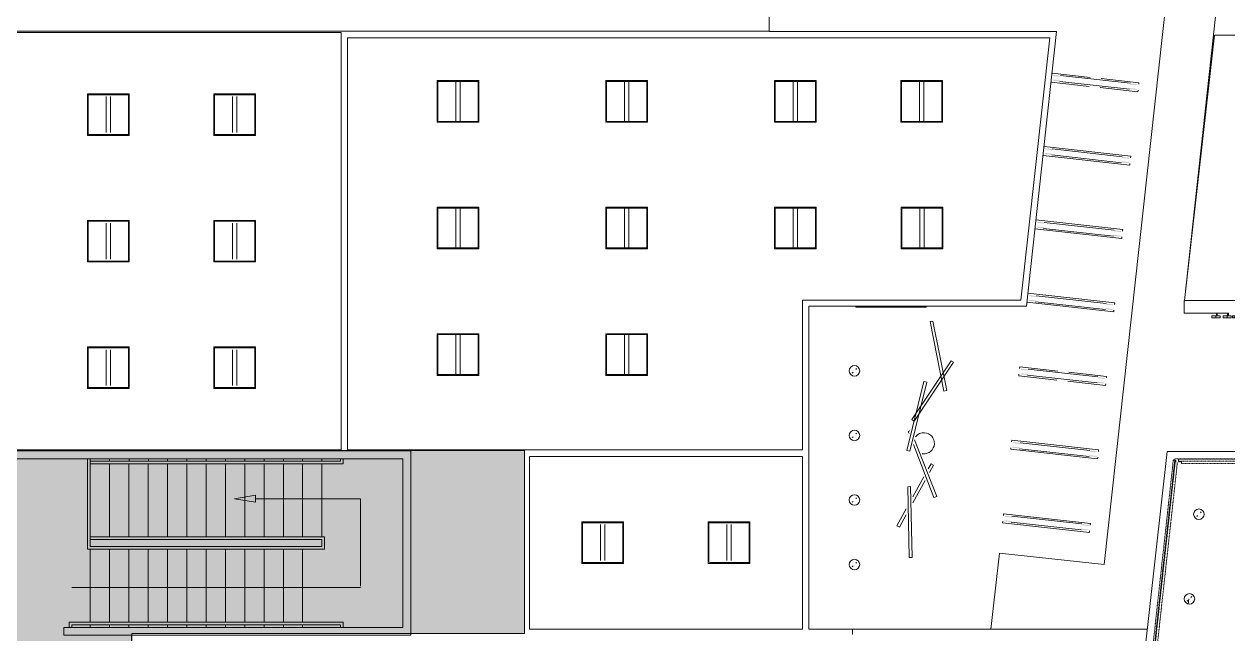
# Model space of a CAD drawing. Header units: inches. Extents: x 6512 to 15357, y -630 to 1499.
# Drawn here: x 13409 to 14095, y 286 to 633 of the extents above; entities that cross this region are included whole.
import ezdxf

# ---------------------------------------------------------------- set-up
doc = ezdxf.new("R2010")
doc.units = ezdxf.units.IN
doc.header["$MEASUREMENT"] = 0
doc.linetypes.add('Dash', pattern=[0.25, 0.125, -0.125])
doc.linetypes.add('Dash 1_8_', pattern=[0.25, 0.125, -0.125])
for name, color, linetype, lineweight in [('A-CLNG', 13, 'Continuous', 18), ('A-DETL', 90, 'Continuous', 9), ('A-DETL-GENF', 92, 'Continuous', 18), ('A-DETL-THIN', 151, 'Continuous', 9), ('A-GENM', 13, 'Continuous', 18), ('E-LITE-EQPM', 33, 'Continuous', 25), ('E-LITE-EQPM-HDLN', 30, 'Dash', 9), ('P-SANR-FIXT', 6, 'Continuous', 18), ('Q-CASE', 31, 'Continuous', 18)]:
    doc.layers.add(name, color=color, linetype=linetype, lineweight=lineweight)

# ---------------------------------------------------------------- blocks, each defined once
blk = doc.blocks.new('Wood Wall Slats - Wood Wall Slats_Custom_01-5343098-3RD FLOOR RCP - NEW')
at = {"layer": 'A-GENM', "lineweight": 9}
for p, q in [((42, -6.75), (1.96, -6.75)), ((1.96, -6.75), (1.96, -7.38)), ((42, -6.75), (42, -7.38)), ((1.96, -7.38), (42, -7.38))]:
    blk.add_line(p, q, dxfattribs=at)
blk = doc.blocks.new('WJE Wall Logo - WJE Wall Logo-5514114-3RD FLOOR RCP - NEW')
at = {"layer": 'Q-CASE', "lineweight": 9}
for p, q in [((14172.34, 467.03), (14172.34, 466.03)), ((14173.69, 467.03), (14172.34, 467.03)), ((14174.62, 467.03), (14173.69, 467.03)), ((14174.88, 467.03), (14174.88, 468.65)), ((14175.38, 468.65), (14174.88, 468.65)), ((14175.38, 468.65), (14175.38, 467.03)), ((14178.78, 467.03), (14178.78, 466.03)), ((14179.95, 467.03), (14178.78, 467.03)), ((14180.94, 467.03), (14179.95, 467.03)), ((14181.2, 467.03), (14181.2, 468.65)), ((14181.7, 468.65), (14181.2, 468.65)), ((14181.7, 468.65), (14181.7, 467.03)), ((14185.93, 467.03), (14185, 467.03)), ((14185.93, 467.03), (14185.93, 466.03)), ((14187.17, 467.03), (14185.93, 467.03)), ((14187.17, 467.03), (14187.17, 466.03)), ((14192.27, 467.03), (14191.24, 467.03)), ((14191.45, 467.03), (14191.45, 468.65)), ((14191.95, 468.65), (14191.45, 468.65)), ((14191.95, 468.65), (14191.95, 467.03)), ((14193.39, 467.03), (14192.27, 467.03)), ((14193.39, 467.03), (14193.39, 466.03)), ((14194.86, 467.03), (14194.86, 466.03)), ((14195.7, 467.03), (14194.86, 467.03)), ((14196.95, 467.03), (14196.95, 468.65)), ((14197.45, 468.65), (14196.95, 468.65)), ((14197.45, 468.65), (14197.45, 467.03)), ((14198.86, 467.03), (14198.01, 467.03)), ((14198.86, 467.03), (14198.86, 466.03)), ((14200.43, 467.03), (14200.43, 466.03)), ((14201.71, 467.03), (14200.43, 467.03)), ((14202.95, 467.03), (14202.95, 468.65)), ((14203.45, 468.65), (14202.95, 468.65)), ((14203.45, 468.65), (14203.45, 467.03)), ((14209.27, 467.03), (14203.94, 467.03)), ((14209.27, 467.03), (14209.27, 466.03)), ((14210.57, 467.03), (14209.27, 467.03)), ((14210.57, 467.03), (14210.57, 466.03)), ((14172.34, 466.03), (14173.69, 466.03)), ((14173.69, 466.03), (14174.62, 466.03)), ((14178.78, 466.03), (14179.95, 466.03)), ((14179.95, 466.03), (14180.94, 466.03)), ((14185, 466.03), (14185.93, 466.03)), ((14185.93, 466.03), (14187.17, 466.03)), ((14191.24, 466.03), (14192.27, 466.03)), ((14192.27, 466.03), (14193.39, 466.03)), ((14194.86, 466.03), (14195.7, 466.03)), ((14198.01, 466.03), (14198.86, 466.03)), ((14200.43, 466.03), (14201.71, 466.03)), ((14203.94, 466.03), (14209.27, 466.03)), ((14209.27, 466.03), (14210.57, 466.03))]:
    blk.add_line(p, q, dxfattribs=at)
at = {"layer": 'Q-CASE', "lineweight": 20}
for p, q in [((14174.62, 466.03), (14174.62, 467.03)), ((14174.62, 467.03), (14177.01, 467.03)), ((14177.01, 467.03), (14177.01, 466.03)), ((14180.94, 466.03), (14180.94, 467.03)), ((14180.94, 467.03), (14183.21, 467.03)), ((14183.21, 467.03), (14183.21, 466.03)), ((14183.99, 466.03), (14183.99, 467.03)), ((14183.99, 467.03), (14185, 467.03)), ((14185, 467.03), (14185, 466.03)), ((14190, 466.03), (14190, 467.03)), ((14190, 467.03), (14191.24, 467.03)), ((14191.24, 467.03), (14191.24, 466.03)), ((14195.7, 466.03), (14195.7, 467.03)), ((14195.7, 467.03), (14198.01, 467.03)), ((14198.01, 467.03), (14198.01, 466.03)), ((14201.71, 466.03), (14201.71, 467.03)), ((14201.71, 467.03), (14203.94, 467.03)), ((14203.94, 467.03), (14203.94, 466.03)), ((14177.01, 466.03), (14174.62, 466.03)), ((14183.21, 466.03), (14180.94, 466.03)), ((14185, 466.03), (14183.99, 466.03)), ((14191.24, 466.03), (14190, 466.03)), ((14198.01, 466.03), (14195.7, 466.03)), ((14203.94, 466.03), (14201.71, 466.03))]:
    blk.add_line(p, q, dxfattribs=at)
blk = doc.blocks.new('Lighting-Troffer-Cooper-Metalux-Encounter-22EN-24EN-LD2 - See Type Catalog-5549915-3RD FLOOR RCP - NEW')
at = {"layer": 'E-LITE-EQPM', "lineweight": 9}
for p, q in [((-11.875, 11.84375), (-11.875, 11.59375)), ((11.875, 11.84375), (-11.875, 11.84375)), ((-11.875, 11.59375), (-11.46875, 11.59375)), ((-11.875, 11.59375), (-11.46875, 11.59375)), ((-11.875, 11.59375), (-11.875, -11.59375)), ((-11.46875, 11.59375), (-11.46875, 11.34375)), ((-11.46875, -11.59375), (-11.46875, 11.59375)), ((11.46875, 11.34375), (-11.46875, 11.34375)), ((-1.25, 11.34375), (-1.25, -11.34375)), ((1.25, -11.34375), (1.25, 11.34375)), ((11.46875, 11.34375), (11.46875, 11.59375)), ((11.46875, 11.59375), (11.875, 11.59375)), ((11.46875, 11.59375), (11.875, 11.59375)), ((11.46875, -11.59375), (11.46875, 11.59375)), ((11.875, 11.59375), (11.875, 11.84375)), ((11.875, 11.59375), (11.875, -11.59375)), ((-11.46875, -11.59375), (-11.875, -11.59375)), ((-11.875, -11.59375), (-11.875, -11.84375)), ((-11.46875, -11.59375), (-11.875, -11.59375)), ((-11.875, -11.84375), (11.875, -11.84375)), ((-11.46875, -11.34375), (11.46875, -11.34375)), ((-11.46875, -11.34375), (-11.46875, -11.59375)), ((11.46875, -11.59375), (11.46875, -11.34375)), ((11.875, -11.59375), (11.46875, -11.59375)), ((11.875, -11.59375), (11.46875, -11.59375)), ((11.875, -11.84375), (11.875, -11.59375))]:
    blk.add_line(p, q, dxfattribs=at)
blk = doc.blocks.new('Lighting-Troffer-Cooper-Metalux-Encounter-22EN-24EN-LD2 - See Type Catalog-V9-3RD FLOOR RCP - NEW')
at = {"layer": 'E-LITE-EQPM', "lineweight": 9}
for p, q in [((-11.87, 11.84), (-11.87, 11.59)), ((11.88, 11.84), (-11.87, 11.84)), ((-11.87, 11.59), (-11.47, 11.59)), ((-11.87, 11.59), (-11.47, 11.59)), ((-11.87, 11.59), (-11.87, -10.92)), ((-11.47, 11.59), (-11.47, 11.34)), ((-11.47, -11.11), (-11.47, 11.59)), ((11.47, 11.34), (-11.47, 11.34)), ((-1.25, 11.34), (-1.25, -11.34)), ((1.25, -11.34), (1.25, 11.34)), ((11.47, 11.34), (11.47, 11.59)), ((11.47, 11.59), (11.88, 11.59)), ((11.47, 11.59), (11.88, 11.59)), ((11.47, -11.59), (11.47, 11.59)), ((11.88, 11.59), (11.88, 11.84)), ((11.88, 11.59), (11.88, -11.59)), ((-11.24, -11.34), (11.47, -11.34)), ((-11.04, -11.84), (11.88, -11.84)), ((11.47, -11.59), (11.47, -11.34)), ((11.88, -11.59), (11.47, -11.59)), ((11.88, -11.59), (11.47, -11.59)), ((11.88, -11.84), (11.88, -11.59))]:
    blk.add_line(p, q, dxfattribs=at)
blk = doc.blocks.new('L-Recessed Circular - Downlight - 6_-5309975-3RD FLOOR RCP - NEW')
at = {"layer": 'E-LITE-EQPM', "lineweight": 9}
for p, q in [((0.8, 0.8), (1.28, 1.28)), ((-0.8, -0.8), (-1.28, -1.28))]:
    blk.add_line(p, q, dxfattribs=at)
blk = doc.blocks.new('Lighting-Troffer-Cooper-Metalux-Encounter-22EN-24EN-LD2 - See Type Catalog-V7-3RD FLOOR RCP - NEW')
at = {"layer": 'E-LITE-EQPM', "lineweight": 9}
for p, q in [((-11.875, 11.84375), (-11.875, 11.59375)), ((11.875, 11.84375), (-11.875, 11.84375)), ((-11.875, 11.59375), (-11.46875, 11.59375)), ((-11.875, 11.59375), (-11.46875, 11.59375)), ((-11.875, 11.59375), (-11.875, -11.59375)), ((-11.46875, 11.59375), (-11.46875, 11.34375)), ((-11.46875, -11.59375), (-11.46875, 11.59375)), ((11.46875, 11.34375), (-11.46875, 11.34375)), ((-1.25, 10.21875), (-1.25, -10.21875)), ((1.25, -10.21875), (1.25, 10.21875)), ((11.46875, 11.34375), (11.46875, 11.59375)), ((11.46875, 11.59375), (11.875, 11.59375)), ((11.46875, 11.59375), (11.875, 11.59375)), ((11.46875, -11.59375), (11.46875, 11.59375)), ((11.875, 11.59375), (11.875, 11.84375)), ((11.875, 11.59375), (11.875, -11.59375)), ((-11.46875, -11.59375), (-11.875, -11.59375)), ((-11.875, -11.59375), (-11.875, -11.84375)), ((-11.46875, -11.59375), (-11.875, -11.59375)), ((-11.875, -11.84375), (11.875, -11.84375)), ((-11.46875, -11.34375), (11.46875, -11.34375)), ((-11.46875, -11.34375), (-11.46875, -11.59375)), ((11.46875, -11.59375), (11.46875, -11.34375)), ((11.875, -11.59375), (11.46875, -11.59375)), ((11.875, -11.59375), (11.46875, -11.59375)), ((11.875, -11.84375), (11.875, -11.59375))]:
    blk.add_line(p, q, dxfattribs=at)
blk = doc.blocks.new('Lighting-Troffer-Cooper-Metalux-Encounter-22EN-24EN-LD2 - See Type Catalog-V19-3RD FLOOR RCP - NEW')
at = {"layer": 'E-LITE-EQPM', "lineweight": 9}
for p, q in [((-11.87, 10.9), (-11.87, -11.59)), ((-11.47, -11.59), (-11.47, 11.03)), ((11.47, 11.34), (-11.11, 11.34)), ((11.88, 11.84), (-10.91, 11.84)), ((-1.25, 10.22), (-1.25, -10.22)), ((1.25, -10.22), (1.25, 10.22)), ((11.47, 11.34), (11.47, 11.59)), ((11.47, 11.59), (11.88, 11.59)), ((11.47, 11.59), (11.88, 11.59)), ((11.47, -11.59), (11.47, 11.59)), ((11.88, 11.59), (11.88, 11.84)), ((11.88, 11.59), (11.88, -11.59)), ((-11.47, -11.59), (-11.87, -11.59)), ((-11.87, -11.59), (-11.87, -11.84)), ((-11.47, -11.59), (-11.87, -11.59)), ((-11.87, -11.84), (11.88, -11.84)), ((-11.47, -11.34), (11.47, -11.34)), ((-11.47, -11.34), (-11.47, -11.59)), ((11.47, -11.59), (11.47, -11.34)), ((11.88, -11.59), (11.47, -11.59)), ((11.88, -11.59), (11.47, -11.59)), ((11.88, -11.84), (11.88, -11.59))]:
    blk.add_line(p, q, dxfattribs=at)
blk = doc.blocks.new('Lighting-Pendant-Vibia-HALO_2342-Lineal_x6_134inch_lenth - 2342-03-6029655-3RD FLOOR RCP - NEW')
at = {"layer": 'E-LITE-EQPM', "lineweight": 9}
for p, q in [((-12.94, 7.8), (-47.89, -12.37)), ((4.73, 9.32), (-35.01, 2.31)), ((-34.73, 0.68), (5.01, 7.69)), ((-12.11, 6.37), (-12.94, 7.8)), ((-6.13, 9.28), (-6.5, 8.48)), ((-4.99, 8.75), (-6.13, 9.28)), ((5.01, 7.69), (4.73, 9.32)), ((25.29, 7.55), (25.14, 5.91)), ((65.49, 4.04), (25.29, 7.55)), ((47.94, 12.23), (37.96, 7.58)), ((41.25, 7.29), (48.64, 10.73)), ((48.64, 10.73), (47.94, 12.23)), ((-69.28, 1.02), (-69.7, -0.58)), ((-30.3, -9.42), (-69.28, 1.02)), ((-47.06, -13.8), (-12.11, 6.37)), ((-35.01, 2.31), (-34.73, 0.68)), ((-1.66, 5.37), (29.75, -9.28)), ((30.45, -7.78), (1.18, 5.87)), ((30.88, 4.28), (19.07, -1.23)), ((21.03, -2.14), (34.18, 3.99)), ((25.14, 5.91), (65.34, 2.39)), ((65.34, 2.39), (65.49, 4.04)), ((-69.7, -0.58), (-30.72, -11.02)), ((14.45, -3.39), (11.36, -4.83)), ((11.36, -4.83), (12.06, -6.32)), ((12.06, -6.32), (16.41, -4.3)), ((-47.89, -12.37), (-47.06, -13.8)), ((-30.72, -11.02), (-30.3, -9.42)), ((29.75, -9.28), (30.45, -7.78))]:
    blk.add_line(p, q, dxfattribs=at)
for start, end in [(124.35822, 180), (360, 5.70106), (180, 360)]:
    blk.add_arc((0, 0), 6, start, end, dxfattribs=at)
blk = doc.blocks.new('LSR4_RG - LTG1-4000K-6032005-3RD FLOOR RCP - NEW')
at = {"layer": 'A-DETL-GENF', "lineweight": 9}
h = blk.add_hatch(color=256, dxfattribs=at)
h.paths.add_polyline_path([(24, 1.72), (24, 0.97), (20, 0.97), (20, 1.59), (23.88, 1.59)], flags=0)
h.paths.add_polyline_path([(24, -0.97), (24, -1.72), (23.88, -1.59), (20, -1.59), (20, -0.97), (23.94, -0.97)], flags=0)
h.paths.add_polyline_path([(-20, 1.59), (-20, 0.97), (-24, 0.97), (-24, 1.72), (-23.87, 1.59), (-20.01, 1.59)], flags=0)
h.paths.add_polyline_path([(-20, -0.97), (-20, -1.59), (-23.87, -1.59), (-24, -1.72), (-24, -0.97), (-20.3, -0.97)], flags=0)
at = {"layer": 'A-DETL-GENF', "lineweight": 13}
for p, q in [((-24.86, 2.58), (-3.06, 2.58)), ((-24.86, 1.67), (-24.86, 2.58)), ((3.29, 2.58), (24.86, 2.58)), ((24.86, 2.58), (24.86, 1.67)), ((-24.86, -2.58), (-24.86, -1.67)), ((-2.98, -2.58), (-24.86, -2.58)), ((24.86, -2.58), (3.21, -2.58)), ((24.86, -1.67), (24.86, -2.58))]:
    blk.add_line(p, q, dxfattribs=at)
blk = doc.blocks.new('LSR4_RG - LTG1-4000K-V23-3RD FLOOR RCP - NEW')
at = {"layer": 'A-DETL-GENF', "lineweight": 9}
h = blk.add_hatch(color=256, dxfattribs=at)
h.paths.add_polyline_path([(24, 1.72), (24, 0.97), (20, 0.97), (20, 1.59), (23.88, 1.59)], flags=0)
h.paths.add_polyline_path([(24, -0.97), (24, -1.72), (23.88, -1.59), (20, -1.59), (20, -0.97), (23.94, -0.97)], flags=0)
h.paths.add_polyline_path([(-20, 1.59), (-20, 0.97), (-24, 0.97), (-24, 1.72), (-23.87, 1.59), (-20.01, 1.59)], flags=0)
h.paths.add_polyline_path([(-20, -0.97), (-20, -1.59), (-23.87, -1.59), (-24, -1.72), (-24, -0.97), (-20.3, -0.97)], flags=0)
at = {"layer": 'A-DETL-GENF', "lineweight": 13}
for p, q in [((-24.86, 2.58), (24.86, 2.58)), ((-24.86, 1.67), (-24.86, 2.58)), ((24.86, 2.58), (24.86, 1.67)), ((-24.86, -2.58), (-24.86, -1.67)), ((24.86, -2.58), (-24.86, -2.58)), ((24.86, -1.67), (24.86, -2.58))]:
    blk.add_line(p, q, dxfattribs=at)
blk = doc.blocks.new('Lighting-Focal_Point-Covert-VN - Not A Type - Load Type Catalog-6116038-3RD FLOOR RCP - NEW')
at = {"layer": 'E-LITE-EQPM', "lineweight": 9}
for p, q in [((-22.89, 1.19), (-22.89, -0.07)), ((-24.56, -0.06), (-24.49, -0.06)), ((-24.56, -1.17), (-24.56, -0.06)), ((411.84, -0.06), (411.78, -0.06)), ((411.84, -1.17), (411.84, -0.06))]:
    blk.add_line(p, q, dxfattribs=at)
at = {"layer": 'E-LITE-EQPM-HDLN'}
for p, q in [((-24.49, 0.21), (-22.89, 0.21)), ((-24.49, -0.06), (-24.49, 0.21)), ((410.67, 1.19), (-22.89, 1.19)), ((411.78, 0.21), (410.67, 0.21)), ((411.78, 0.21), (411.78, -0.06)), ((-24.49, -0.06), (-24.49, -1.27)), ((411.78, -0.07), (-24.49, -0.07)), ((-24.49, -1.26), (411.78, -1.26)), ((411.78, -0.06), (411.78, -1.27))]:
    blk.add_line(p, q, dxfattribs=at)
blk = doc.blocks.new('Lighting-Focal_Point-Covert-VN - Not A Type - Load Type Catalog-6116368-3RD FLOOR RCP - NEW')
at = {"layer": 'E-LITE-EQPM', "lineweight": 9}
for p, q in [((-22.89, 1.19), (-22.89, -0.07)), ((-24.56, -0.06), (-24.49, -0.06)), ((-24.56, -1.17), (-24.56, -0.06)), ((165.3, -0.06), (165.24, -0.06)), ((165.3, -1.17), (165.3, -0.06))]:
    blk.add_line(p, q, dxfattribs=at)
at = {"layer": 'E-LITE-EQPM-HDLN'}
for p, q in [((-24.49, 0.21), (-22.89, 0.21)), ((-24.49, -0.06), (-24.49, 0.21)), ((164.13, 1.19), (-22.89, 1.19)), ((165.24, 0.21), (164.13, 0.21)), ((165.24, 0.21), (165.24, -0.06)), ((-24.49, -0.06), (-24.49, -1.27)), ((165.24, -0.07), (-24.49, -0.07)), ((-24.49, -1.26), (165.24, -1.26)), ((165.24, -0.06), (165.24, -1.27))]:
    blk.add_line(p, q, dxfattribs=at)
blk = doc.blocks.new('2941 Fairview Park_Clean for Revit_dwg-4584220-3RD FLOOR RCP - NEW')
at = {"layer": 'P-SANR-FIXT', "lineweight": 9}
blk.add_hatch(color=256, dxfattribs=at).paths.add_polyline_path([(13540.96, 361.05), (13528.96, 363.05), (13540.96, 365.05)], flags=0)
blk.add_hatch(color=256, dxfattribs=at).paths.add_polyline_path([(13540.96, 361.05), (13528.96, 363.05), (13540.96, 365.05)], flags=0)
for p, q in [((13528.96, 363.05), (13540.96, 365.05)), ((13528.96, 363.05), (13540.96, 365.05)), ((13540.96, 365.05), (13540.96, 361.05)), ((13540.96, 365.05), (13540.96, 361.05)), ((13540.96, 361.05), (13528.96, 363.05)), ((13540.96, 361.05), (13528.96, 363.05))]:
    blk.add_line(p, q, dxfattribs=at)
at = {"layer": 'P-SANR-FIXT', "lineweight": 9, "flags": 128}
for points in [[(13046.73, -49.7), (13659.23, -49.7), (13659.23, -9.45), (13772.23, -9.45), (13772.23, -49.7), (13988.23, -49.7), (13988.23, 225.3), (13772.23, 225.3), (13772.23, 184.55), (13659.23, 184.55), (13659.23, 225.3), (13470.22, 225.3), (13470.22, 285.3), (13629.23, 285.3), (13629.23, 390.3), (13367.23, 390.3)], [(13367.23, 390.3), (13629.23, 390.3), (13629.23, 285.3), (13436.23, 285.3), (13431.73, 285.3), (13431.73, 289.8), (13624.73, 289.8), (13624.73, 385.8), (13371.73, 385.8)], [(13371.73, 385.8), (13624.73, 385.8), (13624.73, 289.8), (13431.73, 289.8), (13431.73, 285.3), (13436.23, 285.3), (13629.23, 285.3), (13629.23, 390.3), (13367.23, 390.3)], [(13367.23, 390.3), (13629.23, 390.3), (13629.23, 285.3), (13470.22, 285.3), (13470.22, 225.3), (13659.23, 225.3), (13659.23, 184.55), (13772.23, 184.55), (13772.23, 225.3), (13988.23, 225.3), (13988.23, -49.7), (13772.23, -49.7), (13772.23, -9.45), (13659.23, -9.45), (13659.23, -49.7), (13046.73, -49.7)]]:
    blk.add_lwpolyline(points, dxfattribs=at)
for points in [[(13445.23, 334.3), (13580.23, 334.3), (13580.23, 341.3), (13446.73, 341.3), (13580.23, 341.3), (13580.23, 334.3), (13445.23, 334.3), (13445.23, 385.8)], [(13446.73, 335.8), (13578.73, 335.8), (13578.73, 339.8), (13446.73, 339.8), (13578.73, 339.8), (13578.73, 335.8), (13446.73, 335.8), (13446.73, 385.8)], [(13589.23, 384.3), (13446.73, 384.3), (13589.23, 384.3), (13589.23, 385.8)], [(13590.73, 382.8), (13446.73, 382.8), (13590.73, 382.8), (13590.73, 385.8)], [(13457.73, 384.3), (13457.73, 385.8)], [(13468.89, 384.3), (13468.89, 385.8)], [(13479.89, 384.3), (13479.89, 385.8)], [(13490.73, 384.3), (13490.73, 385.8)], [(13501.73, 384.3), (13501.73, 385.8)], [(13512.73, 384.3), (13512.73, 385.8)], [(13523.73, 384.3), (13523.73, 385.8)], [(13534.73, 384.3), (13534.73, 385.8)], [(13545.73, 384.3), (13545.73, 385.8)], [(13556.73, 384.3), (13556.73, 385.8)], [(13567.73, 384.3), (13567.73, 385.8)], [(13578.73, 384.3), (13578.73, 385.8)], [(13457.73, 341.3), (13457.73, 382.8)], [(13468.73, 341.3), (13468.73, 382.8)], [(13479.73, 341.3), (13479.73, 382.8)], [(13490.73, 341.3), (13490.73, 382.8)], [(13501.73, 341.3), (13501.73, 382.8)], [(13512.73, 341.3), (13512.73, 382.8)], [(13523.73, 341.3), (13523.73, 382.8)], [(13534.73, 341.3), (13534.73, 382.8)], [(13545.73, 341.3), (13545.73, 382.8)], [(13556.73, 341.3), (13556.73, 382.8)], [(13567.73, 341.3), (13567.73, 382.8)], [(13578.73, 341.3), (13578.73, 382.8)], [(13600.73, 313.25), (13600.73, 363.05), (13540.96, 363.05), (13600.73, 363.05)], [(13446.73, 292.8), (13446.73, 334.3)], [(13457.73, 292.8), (13457.73, 334.3)], [(13468.73, 292.8), (13468.73, 334.3)], [(13479.73, 292.8), (13479.73, 334.3)], [(13490.73, 292.8), (13490.73, 334.3)], [(13501.73, 292.8), (13501.73, 334.3)], [(13512.73, 292.8), (13512.73, 334.3)], [(13523.73, 292.8), (13523.73, 334.3)], [(13534.73, 292.8), (13534.73, 334.3)], [(13545.73, 292.8), (13545.73, 334.3)], [(13556.73, 292.8), (13556.73, 334.3)], [(13567.73, 292.8), (13567.73, 334.3)], [(13436.29, 312.45), (13600.73, 312.45)], [(13590.73, 289.8), (13590.73, 292.8), (13434.73, 292.8), (13590.73, 292.8), (13434.73, 292.8), (13590.73, 292.8)], [(13434.73, 291.3), (13434.73, 292.8), (13434.73, 289.8), (13434.73, 292.8)], [(13436.23, 291.3), (13436.23, 289.8), (13436.23, 291.3), (13589.23, 291.3), (13589.23, 289.8), (13589.23, 291.3)], [(13446.73, 289.8), (13446.73, 291.3)], [(13457.73, 289.8), (13457.73, 291.3)], [(13468.73, 289.8), (13468.73, 291.3)], [(13479.73, 289.8), (13479.73, 291.3)], [(13490.73, 289.8), (13490.73, 291.3)], [(13501.73, 289.8), (13501.73, 291.3)], [(13512.73, 289.8), (13512.73, 291.3)], [(13523.73, 289.8), (13523.73, 291.3)], [(13534.73, 289.8), (13534.73, 291.3)], [(13545.73, 289.8), (13545.73, 291.3)], [(13556.73, 289.8), (13556.73, 291.3)], [(13567.73, 289.8), (13567.73, 291.3)]]:
    blk.add_lwpolyline(points, close=True, dxfattribs=at)
at = {"layer": 'P-SANR-FIXT', "lineweight": 9}
for radius, start, end in [(1409, 90.02649, 208.7222), (1409, 90.02649, 208.7222), (1401.94, 89.9795, 208.7236), (1401.94, 89.9795, 208.7236)]:
    blk.add_arc((13880.73, 90.3), radius, start, end, dxfattribs=at)

msp = doc.modelspace()

# ---------------------------------------------------------------- hatches: boundary and pattern name
at = {"layer": 'A-DETL-GENF'}
msp.add_hatch(color=10, dxfattribs=at).paths.add_polyline_path([(13047.55, -49.83), (13659.55, -49.83), (13659.55, -8.85), (13772.55, -8.85), (13772.55, -49.83), (13988.55, -49.83), (13988.55, 225.17), (13772.55, 225.17), (13772.55, 184.42), (13658.55, 184.42), (13658.55, 227.17), (13470.55, 227.17), (13470.55, 286.42), (13694.04, 286.42), (13694.04, 390.42), (13367.55, 390.42), (13367.55, 291.17), (13047.55, 291.17), (13047.55, 102.3)], flags=0)

# ---------------------------------------------------------------- linework, layer by layer
at = {"layer": 'A-CLNG', "lineweight": 13}
for p, q in [((14102.73, 1040.82), (14024.06, 325.58)), ((14069.81, 475.9), (14131.4, 1040.82)), ((13833.44, 628.84), (13833.44, 680.8)), ((13395.85, 628.98), (13833.44, 628.98)), ((13396.35, 628.34), (13589.68, 628.34)), ((13589.68, 628.34), (13589.68, 390.8)), ((13593.18, 390.8), (13593.18, 625.34)), ((13593.18, 625.34), (13993.15, 625.34)), ((13997.06, 628.84), (13833.44, 628.84)), ((13993.15, 625.34), (13976.73, 476.05)), ((13979.87, 472.55), (13997.06, 628.84)), ((14069.81, 475.9), (14086.93, 626.82)), ((14086.93, 626.82), (14132.73, 626.82)), ((14038.95, 599.39), (13999.19, 603.76)), ((13668.04, 600.9), (13644.29, 600.9)), ((13644.29, 600.9), (13644.29, 577.21)), ((13668.04, 577.21), (13668.04, 600.9)), ((13764.04, 600.9), (13740.29, 600.9)), ((13740.29, 600.9), (13740.29, 577.21)), ((13764.04, 577.21), (13764.04, 600.9)), ((13860.06, 600.92), (13836.31, 600.92)), ((13836.31, 600.92), (13836.31, 577.23)), ((13860.06, 577.23), (13860.06, 600.92)), ((13932.06, 600.92), (13908.31, 600.92)), ((13908.31, 600.92), (13908.31, 577.23)), ((13932.06, 577.23), (13932.06, 600.92)), ((13998.81, 600.35), (14038.57, 595.97)), ((13468.89, 593.41), (13445.14, 593.41)), ((13445.14, 593.41), (13445.14, 569.73)), ((13468.89, 569.73), (13468.89, 593.41)), ((13540.89, 593.41), (13517.14, 593.41)), ((13517.14, 593.41), (13517.14, 569.73)), ((13540.89, 569.73), (13540.89, 593.41)), ((13644.29, 577.21), (13668.04, 577.21)), ((13740.29, 577.21), (13764.04, 577.21)), ((13836.31, 577.23), (13860.06, 577.23)), ((13908.31, 577.23), (13932.06, 577.23)), ((13445.14, 569.73), (13468.89, 569.73)), ((13517.14, 569.73), (13540.89, 569.73)), ((13994.22, 558.6), (14033.98, 554.22)), ((14034.36, 557.64), (13994.59, 562.01)), ((13668.04, 528.9), (13644.29, 528.9)), ((13644.29, 528.9), (13644.29, 505.21)), ((13668.04, 505.21), (13668.04, 528.9)), ((13764.04, 528.9), (13740.29, 528.9)), ((13740.29, 528.9), (13740.29, 505.21)), ((13764.04, 505.21), (13764.04, 528.9)), ((13860.19, 528.92), (13836.44, 528.92)), ((13836.44, 528.92), (13836.44, 505.23)), ((13860.19, 505.23), (13860.19, 528.92)), ((13932.19, 528.92), (13908.44, 528.92)), ((13908.44, 528.92), (13908.44, 505.23)), ((13932.19, 505.23), (13932.19, 528.92)), ((13468.89, 521.41), (13445.14, 521.41)), ((13445.14, 521.41), (13445.14, 497.73)), ((13468.89, 497.73), (13468.89, 521.41)), ((13540.89, 521.41), (13517.14, 521.41)), ((13517.14, 521.41), (13517.14, 497.73)), ((13540.89, 497.73), (13540.89, 521.41)), ((13989.63, 516.85), (14029.39, 512.47)), ((14029.76, 515.89), (13990, 520.26)), ((13644.29, 505.21), (13668.04, 505.21)), ((13740.29, 505.21), (13764.04, 505.21)), ((13836.44, 505.23), (13860.19, 505.23)), ((13908.44, 505.23), (13932.19, 505.23)), ((13445.14, 497.73), (13468.89, 497.73)), ((13517.14, 497.73), (13540.89, 497.73)), ((13976.73, 476.05), (13852.4, 476.05)), ((13852.4, 476.05), (13852.4, 390.8)), ((13985.04, 475.1), (14024.8, 470.73)), ((14025.17, 474.14), (13985.41, 478.52)), ((14069.61, 468.65), (14069.61, 475.9)), ((14069.61, 475.9), (14069.81, 475.9)), ((14132.73, 475.9), (14069.81, 475.9)), ((13855.9, 288.8), (13855.9, 472.55)), ((13855.9, 472.55), (13882.69, 472.55)), ((13922.73, 472.55), (13979.87, 472.55)), ((14088.01, 468.65), (14069.61, 468.65)), ((14094.34, 468.65), (14088.49, 468.65)), ((13668.04, 456.9), (13644.29, 456.9)), ((13644.29, 456.9), (13644.29, 433.21)), ((13668.04, 433.21), (13668.04, 456.9)), ((13764.04, 456.9), (13740.29, 456.9)), ((13740.29, 456.9), (13740.29, 433.21)), ((13764.04, 433.21), (13764.04, 456.9)), ((13468.89, 449.41), (13445.14, 449.41)), ((13445.14, 449.41), (13445.14, 425.73)), ((13468.89, 425.73), (13468.89, 449.41)), ((13540.89, 449.41), (13517.14, 449.41)), ((13517.14, 449.41), (13517.14, 425.73)), ((13540.89, 425.73), (13540.89, 449.41)), ((13644.29, 433.21), (13668.04, 433.21)), ((13740.29, 433.21), (13764.04, 433.21)), ((13980.44, 433.28), (14020.2, 428.9)), ((14020.57, 432.32), (13980.81, 436.69)), ((13445.14, 425.73), (13468.89, 425.73)), ((13517.14, 425.73), (13540.89, 425.73)), ((13589.68, 390.8), (13396.35, 390.8)), ((13852.4, 390.8), (13593.18, 390.8)), ((13975.84, 391.48), (14015.6, 387.1)), ((14015.97, 390.52), (13976.21, 394.89)), ((13696.97, 387.05), (13852.4, 387.05)), ((13696.97, 288.8), (13696.97, 387.05)), ((13852.4, 387.05), (13852.4, 288.8)), ((14010.2, -49.7), (14060.07, 389.98)), ((14060.07, 389.98), (14258.97, 389.98)), ((13750.43, 349.89), (13726.68, 349.89)), ((13726.68, 349.89), (13726.68, 326.2)), ((13750.43, 326.2), (13750.43, 349.89)), ((13822.43, 349.89), (13798.68, 349.89)), ((13798.68, 349.89), (13798.68, 326.2)), ((13822.43, 326.2), (13822.43, 349.89)), ((13971.23, 349.6), (14010.99, 345.23)), ((14011.37, 348.65), (13971.61, 353.02)), ((13964.42, 332.14), (13959.66, 288.8)), ((14024.06, 325.58), (13964.42, 332.14)), ((13726.68, 326.2), (13750.43, 326.2)), ((13798.68, 326.2), (13822.43, 326.2)), ((13852.4, 288.8), (13696.97, 288.8)), ((13959.66, 288.8), (13855.9, 288.8)), ((13880.73, 285.8), (13880.73, 288.8)), ((13959.66, 288.84), (14048.6, 288.84)), ((13959.66, 288.8), (14048.59, 288.8))]:
    msp.add_line(p, q, dxfattribs=at)
for centre, radius, start, end in [((13884.9, 80.65), 1403.68, 70.70864, 184.55218), ((13884.9, 80.65), 1376.68, 70.31484, 184.2637), ((13892.24, 70.68), 1217.26, 87.45779, 165.66895), ((13881.9, 435.8), 3, 0, 180), ((13881.9, 435.8), 3, 180, 0), ((13881.9, 399.05), 3, 0, 180), ((13881.9, 399.05), 3, 180, 0), ((13881.9, 362.3), 3, 0, 180), ((13881.9, 362.3), 3, 180, 0), ((14078.07, 354.21), 3, 0, 180), ((14078.07, 354.21), 3, 180, 0), ((13881.9, 325.55), 3, 0, 180), ((13881.9, 325.55), 3, 180, 0), ((14072.66, 306.02), 3, 0, 180), ((14072.66, 306.02), 3, 180, 0)]:
    msp.add_arc(centre, radius, start, end, dxfattribs=at)
at = {"layer": 'A-DETL', "linetype": 'Dash 1_8_', "lineweight": 20}
for p, q in [((14016.53, -49.7), (14064.41, 385.67)), ((14064.41, 385.67), (14259.38, 385.67))]:
    msp.add_line(p, q, dxfattribs=at)
at = {"layer": 'A-DETL', "lineweight": 20}
msp.add_line((14071.93, 303.04), (14072.27, 306.02), dxfattribs=at)
msp.add_arc((13886.89, 85.18), 1259.94, 69.18949, 179.68988, dxfattribs=at)
at = {"layer": 'A-DETL-THIN'}
for p, q in [((13694.04, 390.42), (13367.55, 390.42)), ((13694.04, 286.42), (13694.04, 390.42)), ((13470.55, 227.17), (13470.55, 286.42)), ((13470.55, 286.42), (13694.04, 286.42))]:
    msp.add_line(p, q, dxfattribs=at)

# ---------------------------------------------------------------- block references
at = {"color": 9, "lineweight": 9}
msp.add_blockref('2941 Fairview Park_Clean for Revit_dwg-4584220-3RD FLOOR RCP - NEW', (0, 0), dxfattribs=at)
at = {"layer": 'A-GENM', "lineweight": 9}
msp.add_blockref('Wood Wall Slats - Wood Wall Slats_Custom_01-5343098-3RD FLOOR RCP - NEW', (13880.73, 479.3), dxfattribs=at)
at = {"layer": 'E-LITE-EQPM', "lineweight": 9, "extrusion": (0, 0, -1)}
for name, p, rotation in [('LSR4_RG - LTG1-4000K-6032005-3RD FLOOR RCP - NEW', (-14018.88, 599.87), 186.2764989402442), ('Lighting-Troffer-Cooper-Metalux-Encounter-22EN-24EN-LD2 - See Type Catalog-5549915-3RD FLOOR RCP - NEW', (-13656.16, 589.05), 180), ('Lighting-Troffer-Cooper-Metalux-Encounter-22EN-24EN-LD2 - See Type Catalog-5549915-3RD FLOOR RCP - NEW', (-13752.16, 589.05), 180), ('Lighting-Troffer-Cooper-Metalux-Encounter-22EN-24EN-LD2 - See Type Catalog-5549915-3RD FLOOR RCP - NEW', (-13848.19, 589.07), 180), ('Lighting-Troffer-Cooper-Metalux-Encounter-22EN-24EN-LD2 - See Type Catalog-5549915-3RD FLOOR RCP - NEW', (-13920.19, 589.07), 180), ('Lighting-Troffer-Cooper-Metalux-Encounter-22EN-24EN-LD2 - See Type Catalog-V7-3RD FLOOR RCP - NEW', (-13457.02, 581.57), 180), ('Lighting-Troffer-Cooper-Metalux-Encounter-22EN-24EN-LD2 - See Type Catalog-V7-3RD FLOOR RCP - NEW', (-13529.02, 581.57), 180), ('LSR4_RG - LTG1-4000K-V23-3RD FLOOR RCP - NEW', (-14014.29, 558.12), 186.276498940244), ('Lighting-Troffer-Cooper-Metalux-Encounter-22EN-24EN-LD2 - See Type Catalog-5549915-3RD FLOOR RCP - NEW', (-13656.16, 517.05), 180), ('Lighting-Troffer-Cooper-Metalux-Encounter-22EN-24EN-LD2 - See Type Catalog-5549915-3RD FLOOR RCP - NEW', (-13752.16, 517.05), 180), ('Lighting-Troffer-Cooper-Metalux-Encounter-22EN-24EN-LD2 - See Type Catalog-5549915-3RD FLOOR RCP - NEW', (-13848.31, 517.07), 180), ('Lighting-Troffer-Cooper-Metalux-Encounter-22EN-24EN-LD2 - See Type Catalog-V9-3RD FLOOR RCP - NEW', (-13920.31, 517.07), 180), ('Lighting-Troffer-Cooper-Metalux-Encounter-22EN-24EN-LD2 - See Type Catalog-V7-3RD FLOOR RCP - NEW', (-13457.02, 509.57), 180), ('Lighting-Troffer-Cooper-Metalux-Encounter-22EN-24EN-LD2 - See Type Catalog-V7-3RD FLOOR RCP - NEW', (-13529.02, 509.57), 180), ('LSR4_RG - LTG1-4000K-V23-3RD FLOOR RCP - NEW', (-14009.7, 516.37), 186.2764989402144), ('LSR4_RG - LTG1-4000K-V23-3RD FLOOR RCP - NEW', (-14005.1, 474.62), 186.2764989402144), ('Lighting-Pendant-Vibia-HALO_2342-Lineal_x6_134inch_lenth - 2342-03-6029655-3RD FLOOR RCP - NEW', (-13921.45, 394.58), 273.7764989402165), ('Lighting-Troffer-Cooper-Metalux-Encounter-22EN-24EN-LD2 - See Type Catalog-5549915-3RD FLOOR RCP - NEW', (-13656.16, 445.05), 180), ('Lighting-Troffer-Cooper-Metalux-Encounter-22EN-24EN-LD2 - See Type Catalog-5549915-3RD FLOOR RCP - NEW', (-13752.16, 445.05), 180), ('Lighting-Troffer-Cooper-Metalux-Encounter-22EN-24EN-LD2 - See Type Catalog-V7-3RD FLOOR RCP - NEW', (-13457.02, 437.57), 180), ('Lighting-Troffer-Cooper-Metalux-Encounter-22EN-24EN-LD2 - See Type Catalog-V7-3RD FLOOR RCP - NEW', (-13529.02, 437.57), 180), ('LSR4_RG - LTG1-4000K-6032005-3RD FLOOR RCP - NEW', (-14000.5, 432.8), 186.2764989401829), ('LSR4_RG - LTG1-4000K-V23-3RD FLOOR RCP - NEW', (-13995.91, 391), 186.2764989401834), ('Lighting-Focal_Point-Covert-VN - Not A Type - Load Type Catalog-6116038-3RD FLOOR RCP - NEW', (-14019.7, -24.37), 96.27999999999761), ('Lighting-Focal_Point-Covert-VN - Not A Type - Load Type Catalog-6116368-3RD FLOOR RCP - NEW', (-14090.98, 384.26), 180), ('Lighting-Troffer-Cooper-Metalux-Encounter-22EN-24EN-LD2 - See Type Catalog-V7-3RD FLOOR RCP - NEW', (-13738.56, 338.05), 180), ('Lighting-Troffer-Cooper-Metalux-Encounter-22EN-24EN-LD2 - See Type Catalog-V19-3RD FLOOR RCP - NEW', (-13810.56, 338.05), 180), ('LSR4_RG - LTG1-4000K-V23-3RD FLOOR RCP - NEW', (-13991.3, 349.13), 186.2764989401833)]:
    msp.add_blockref(name, p, dxfattribs=dict(at, rotation=rotation))
at = {"layer": 'E-LITE-EQPM', "lineweight": 9}
for p in [(13881.9, 435.8), (13881.9, 399.05), (13881.9, 362.3), (14078.07, 354.21), (13881.9, 325.55), (14072.66, 306.02)]:
    msp.add_blockref('L-Recessed Circular - Downlight - 6_-5309975-3RD FLOOR RCP - NEW', p, dxfattribs=at)
at = {"layer": 'Q-CASE', "lineweight": 9}
msp.add_blockref('WJE Wall Logo - WJE Wall Logo-5514114-3RD FLOOR RCP - NEW', (-86.88, 0), dxfattribs=at)

doc.saveas('drawing.dxf')
